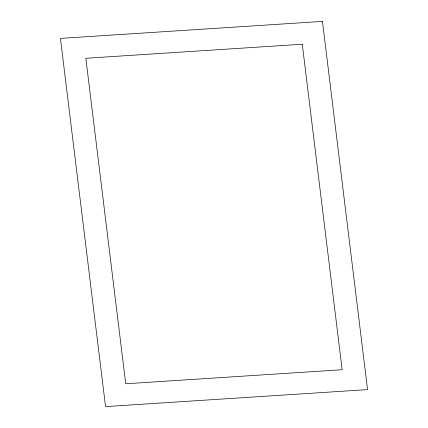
<?xml version="1.0" encoding="UTF-8"?>
<svg xmlns="http://www.w3.org/2000/svg" width="428" height="428" viewBox="0 0 428 428"><rect width="100%" height="100%" fill="white"/><g stroke="black" fill="none" stroke-linecap="round" stroke-linejoin="round"><path stroke-width="0.64" d="M322.455 21.4L60.434 38.402L105.545 406.6L367.566 389.598L322.455 21.4M302.275 44.234L85.846 58.278L125.725 383.766L342.154 369.722L302.275 44.234"/></g></svg>
